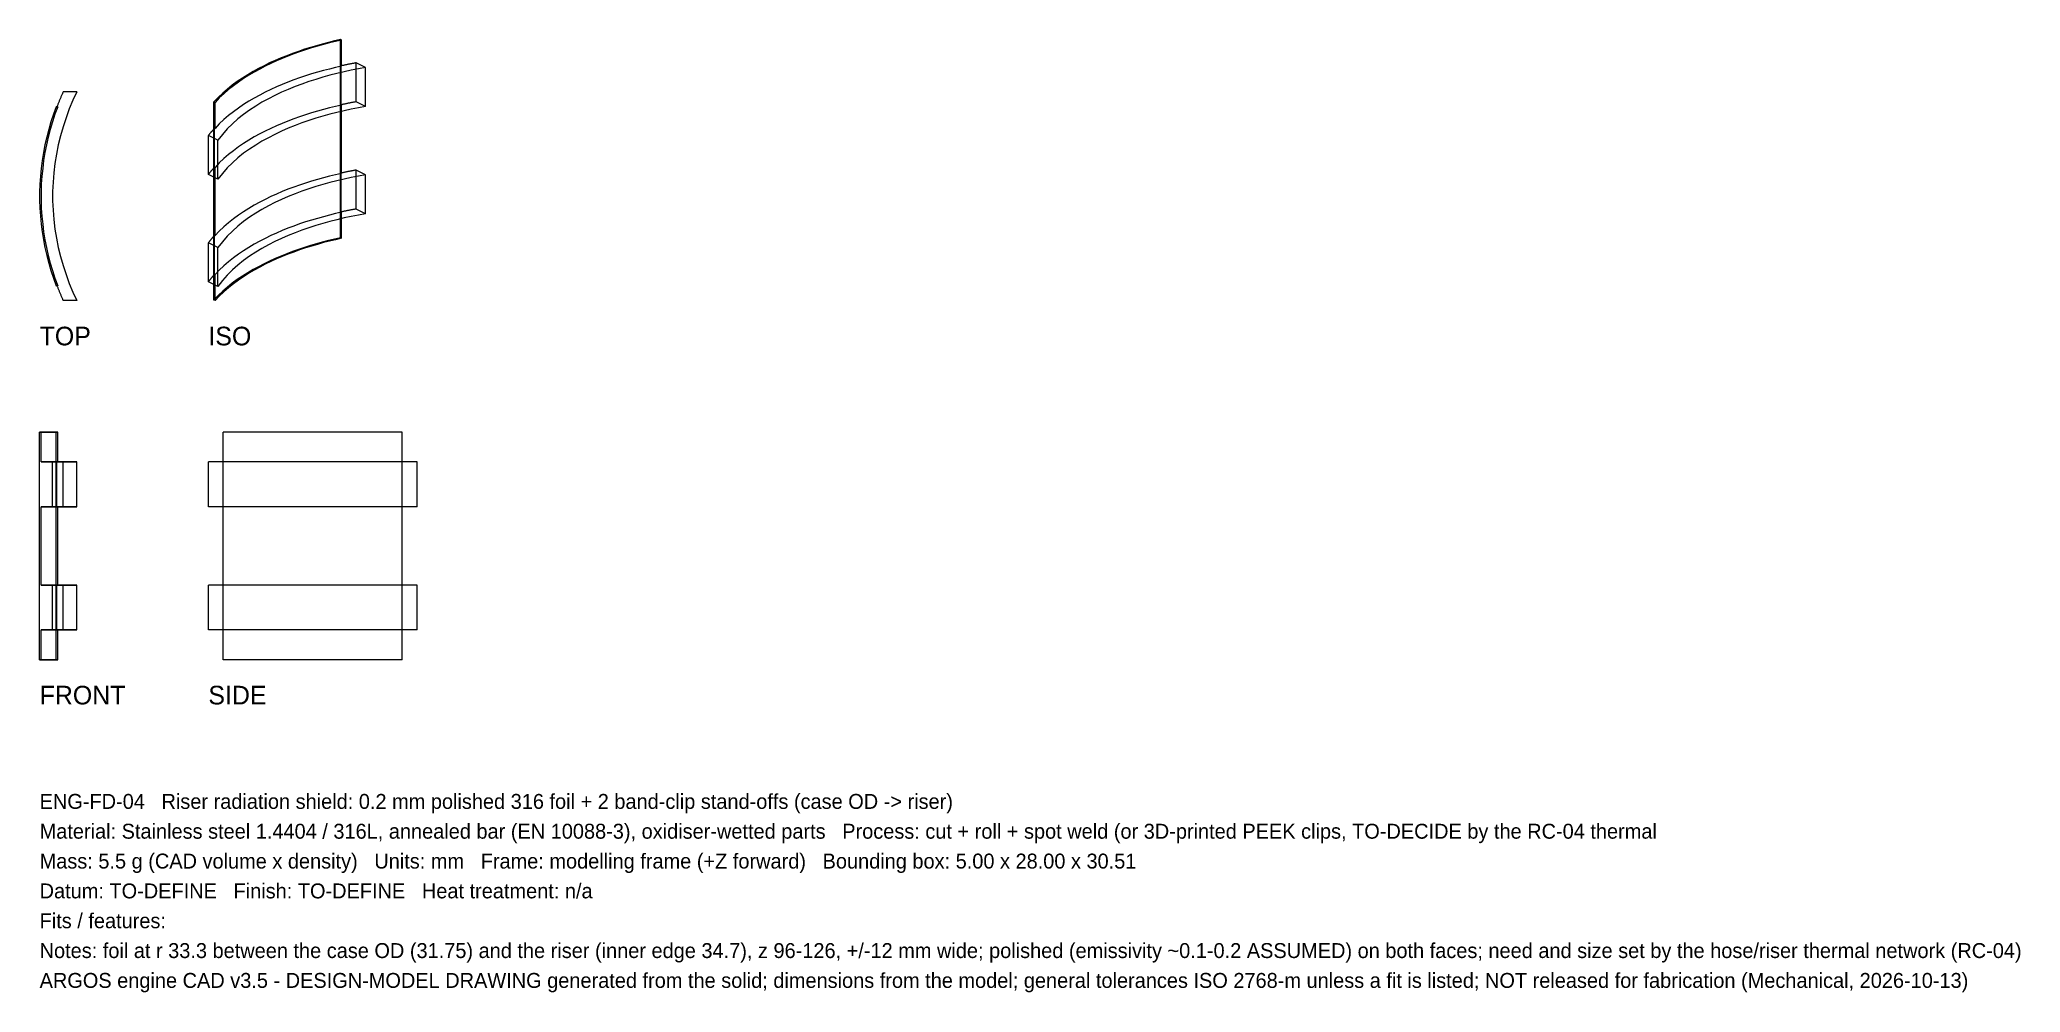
# Model space of a CAD drawing. Header units: millimetres. Extents: x 0 to 266, y -45 to 83.
import ezdxf

# ---------------------------------------------------------------- set-up
doc = ezdxf.new("R2010")
doc.units = ezdxf.units.MM
for name, color, linetype in [('FRONT_HIDDEN', 8, 'CONTINUOUS'), ('FRONT_VISIBLE', 7, 'Continuous'), ('ISO_HIDDEN', 8, 'CONTINUOUS'), ('ISO_VISIBLE', 7, 'Continuous'), ('SIDE_HIDDEN', 8, 'CONTINUOUS'), ('SIDE_VISIBLE', 7, 'Continuous'), ('TOP_HIDDEN', 8, 'CONTINUOUS'), ('TOP_VISIBLE', 7, 'Continuous')]:
    doc.layers.add(name, color=color, linetype=linetype)

msp = doc.modelspace()

# ---------------------------------------------------------------- linework, layer by layer
at = {"layer": 'FRONT_HIDDEN'}
for points in [[(2.22, 30.51), (2.13, 30.51), (2.03, 30.51), (1.93, 30.51), (1.84, 30.51), (1.74, 30.51), (1.64, 30.51), (1.55, 30.51), (1.45, 30.51), (1.35, 30.51), (1.26, 30.51), (1.16, 30.51), (1.06, 30.51), (0.97, 30.51), (0.87, 30.51), (0.77, 30.51), (0.68, 30.51), (0.58, 30.51), (0.48, 30.51), (0.39, 30.51), (0.29, 30.51), (0.19, 30.51), (0.1, 30.51), (0, 30.51)], [(2.44, 30.51), (2.34, 30.51), (2.24, 30.51), (2.15, 30.51), (2.05, 30.51), (1.95, 30.51), (1.85, 30.51), (1.76, 30.51), (1.66, 30.51), (1.56, 30.51), (1.46, 30.51), (1.37, 30.51), (1.27, 30.51), (1.17, 30.51), (1.08, 30.51), (0.98, 30.51), (0.88, 30.51), (0.78, 30.51), (0.69, 30.51), (0.59, 30.51), (0.49, 30.51), (0.39, 30.51), (0.3, 30.51), (0.2, 30.51)], [(0.2, 30.51), (0.3, 30.51), (0.39, 30.51), (0.49, 30.51), (0.59, 30.51), (0.69, 30.51), (0.78, 30.51), (0.88, 30.51), (0.98, 30.51), (1.08, 30.51), (1.17, 30.51), (1.27, 30.51), (1.37, 30.51), (1.46, 30.51), (1.56, 30.51), (1.66, 30.51), (1.76, 30.51), (1.85, 30.51), (1.95, 30.51), (2.05, 30.51), (2.15, 30.51), (2.24, 30.51), (2.34, 30.51), (2.44, 30.51)], [(0.2, 26.51), (0.2, 30.51)], [(2.22, 0), (2.22, 30.51)], [(2.44, 30.51), (2.22, 30.51)], [(2.44, 26.51), (2.44, 30.51)], [(2.44, 26.51), (2.34, 26.51), (2.24, 26.51), (2.15, 26.51), (2.05, 26.51), (1.95, 26.51), (1.85, 26.51), (1.76, 26.51), (1.66, 26.51), (1.56, 26.51), (1.46, 26.51), (1.37, 26.51), (1.27, 26.51), (1.17, 26.51), (1.08, 26.51), (0.98, 26.51), (0.88, 26.51), (0.78, 26.51), (0.69, 26.51), (0.59, 26.51), (0.49, 26.51), (0.39, 26.51), (0.3, 26.51), (0.2, 26.51)], [(0.2, 26.51), (0.3, 26.51), (0.39, 26.51), (0.49, 26.51), (0.59, 26.51), (0.69, 26.51), (0.78, 26.51), (0.88, 26.51), (0.98, 26.51), (1.08, 26.51), (1.17, 26.51), (1.27, 26.51), (1.37, 26.51), (1.46, 26.51), (1.56, 26.51), (1.66, 26.51), (1.76, 26.51), (1.85, 26.51), (1.95, 26.51), (2.05, 26.51), (2.15, 26.51), (2.24, 26.51), (2.34, 26.51), (2.44, 26.51)], [(5, 26.51), (4.86, 26.51), (4.72, 26.51), (4.58, 26.51), (4.44, 26.51), (4.3, 26.51), (4.15, 26.51), (4.01, 26.51), (3.87, 26.51), (3.73, 26.51), (3.59, 26.51), (3.45, 26.51), (3.31, 26.51), (3.16, 26.51), (3.02, 26.51), (2.88, 26.51), (2.74, 26.51), (2.6, 26.51), (2.46, 26.51), (2.32, 26.51), (2.17, 26.51), (2.03, 26.51), (1.89, 26.51), (1.75, 26.51)], [(1.75, 26.51), (1.89, 26.51), (2.03, 26.51), (2.17, 26.51), (2.32, 26.51), (2.46, 26.51), (2.6, 26.51), (2.74, 26.51), (2.88, 26.51), (3.02, 26.51), (3.16, 26.51), (3.31, 26.51), (3.45, 26.51), (3.59, 26.51), (3.73, 26.51), (3.87, 26.51), (4.01, 26.51), (4.15, 26.51), (4.3, 26.51), (4.44, 26.51), (4.58, 26.51), (4.72, 26.51), (4.86, 26.51), (5, 26.51)], [(1.75, 20.51), (1.75, 26.51)], [(2.33, 26.51), (2.44, 26.51)], [(2.33, 20.51), (2.33, 26.51)], [(2.33, 26.51), (2.44, 26.51)], [(3.18, 26.51), (3.14, 26.51), (3.1, 26.51), (3.07, 26.51), (3.03, 26.51), (2.99, 26.51), (2.96, 26.51), (2.92, 26.51), (2.88, 26.51), (2.84, 26.51), (2.81, 26.51), (2.77, 26.51), (2.73, 26.51), (2.7, 26.51), (2.66, 26.51), (2.62, 26.51), (2.59, 26.51), (2.55, 26.51), (2.51, 26.51), (2.48, 26.51), (2.44, 26.51), (2.4, 26.51), (2.37, 26.51), (2.33, 26.51)], [(5, 26.51), (3.18, 26.51)], [(3.18, 20.51), (3.18, 26.51)], [(5, 20.51), (5, 26.51)], [(2.44, 20.51), (2.34, 20.51), (2.24, 20.51), (2.15, 20.51), (2.05, 20.51), (1.95, 20.51), (1.85, 20.51), (1.76, 20.51), (1.66, 20.51), (1.56, 20.51), (1.46, 20.51), (1.37, 20.51), (1.27, 20.51), (1.17, 20.51), (1.08, 20.51), (0.98, 20.51), (0.88, 20.51), (0.78, 20.51), (0.69, 20.51), (0.59, 20.51), (0.49, 20.51), (0.39, 20.51), (0.3, 20.51), (0.2, 20.51)], [(0.2, 20.51), (0.3, 20.51), (0.39, 20.51), (0.49, 20.51), (0.59, 20.51), (0.69, 20.51), (0.78, 20.51), (0.88, 20.51), (0.98, 20.51), (1.08, 20.51), (1.17, 20.51), (1.27, 20.51), (1.37, 20.51), (1.46, 20.51), (1.56, 20.51), (1.66, 20.51), (1.76, 20.51), (1.85, 20.51), (1.95, 20.51), (2.05, 20.51), (2.15, 20.51), (2.24, 20.51), (2.34, 20.51), (2.44, 20.51)], [(0.2, 10), (0.2, 20.51)], [(5, 20.51), (4.86, 20.51), (4.72, 20.51), (4.58, 20.51), (4.44, 20.51), (4.3, 20.51), (4.15, 20.51), (4.01, 20.51), (3.87, 20.51), (3.73, 20.51), (3.59, 20.51), (3.45, 20.51), (3.31, 20.51), (3.16, 20.51), (3.02, 20.51), (2.88, 20.51), (2.74, 20.51), (2.6, 20.51), (2.46, 20.51), (2.32, 20.51), (2.17, 20.51), (2.03, 20.51), (1.89, 20.51), (1.75, 20.51)], [(1.75, 20.51), (1.89, 20.51), (2.03, 20.51), (2.17, 20.51), (2.32, 20.51), (2.46, 20.51), (2.6, 20.51), (2.74, 20.51), (2.88, 20.51), (3.02, 20.51), (3.16, 20.51), (3.31, 20.51), (3.45, 20.51), (3.59, 20.51), (3.73, 20.51), (3.87, 20.51), (4.01, 20.51), (4.15, 20.51), (4.3, 20.51), (4.44, 20.51), (4.58, 20.51), (4.72, 20.51), (4.86, 20.51), (5, 20.51)], [(2.33, 20.51), (2.44, 20.51)], [(2.33, 20.51), (2.44, 20.51)], [(3.18, 20.51), (3.14, 20.51), (3.1, 20.51), (3.07, 20.51), (3.03, 20.51), (2.99, 20.51), (2.96, 20.51), (2.92, 20.51), (2.88, 20.51), (2.84, 20.51), (2.81, 20.51), (2.77, 20.51), (2.73, 20.51), (2.7, 20.51), (2.66, 20.51), (2.62, 20.51), (2.59, 20.51), (2.55, 20.51), (2.51, 20.51), (2.48, 20.51), (2.44, 20.51), (2.4, 20.51), (2.37, 20.51), (2.33, 20.51)], [(2.44, 10), (2.44, 20.51)], [(5, 20.51), (3.18, 20.51)], [(2.44, 10), (2.34, 10), (2.24, 10), (2.15, 10), (2.05, 10), (1.95, 10), (1.85, 10), (1.76, 10), (1.66, 10), (1.56, 10), (1.46, 10), (1.37, 10), (1.27, 10), (1.17, 10), (1.08, 10), (0.98, 10), (0.88, 10), (0.78, 10), (0.69, 10), (0.59, 10), (0.49, 10), (0.39, 10), (0.3, 10), (0.2, 10)], [(0.2, 10), (0.3, 10), (0.39, 10), (0.49, 10), (0.59, 10), (0.69, 10), (0.78, 10), (0.88, 10), (0.98, 10), (1.08, 10), (1.17, 10), (1.27, 10), (1.37, 10), (1.46, 10), (1.56, 10), (1.66, 10), (1.76, 10), (1.85, 10), (1.95, 10), (2.05, 10), (2.15, 10), (2.24, 10), (2.34, 10), (2.44, 10)], [(5, 10), (4.86, 10), (4.72, 10), (4.58, 10), (4.44, 10), (4.3, 10), (4.15, 10), (4.01, 10), (3.87, 10), (3.73, 10), (3.59, 10), (3.45, 10), (3.31, 10), (3.16, 10), (3.02, 10), (2.88, 10), (2.74, 10), (2.6, 10), (2.46, 10), (2.32, 10), (2.17, 10), (2.03, 10), (1.89, 10), (1.75, 10)], [(1.75, 10), (1.89, 10), (2.03, 10), (2.17, 10), (2.32, 10), (2.46, 10), (2.6, 10), (2.74, 10), (2.88, 10), (3.02, 10), (3.16, 10), (3.31, 10), (3.45, 10), (3.59, 10), (3.73, 10), (3.87, 10), (4.01, 10), (4.15, 10), (4.3, 10), (4.44, 10), (4.58, 10), (4.72, 10), (4.86, 10), (5, 10)], [(1.75, 4), (1.75, 10)], [(2.33, 10), (2.44, 10)], [(2.33, 4), (2.33, 10)], [(2.33, 10), (2.44, 10)], [(3.18, 10), (3.14, 10), (3.1, 10), (3.07, 10), (3.03, 10), (2.99, 10), (2.96, 10), (2.92, 10), (2.88, 10), (2.84, 10), (2.81, 10), (2.77, 10), (2.73, 10), (2.7, 10), (2.66, 10), (2.62, 10), (2.59, 10), (2.55, 10), (2.51, 10), (2.48, 10), (2.44, 10), (2.4, 10), (2.37, 10), (2.33, 10)], [(5, 10), (3.18, 10)], [(3.18, 4), (3.18, 10)], [(5, 4), (5, 10)], [(2.44, 4), (2.34, 4), (2.24, 4), (2.15, 4), (2.05, 4), (1.95, 4), (1.85, 4), (1.76, 4), (1.66, 4), (1.56, 4), (1.46, 4), (1.37, 4), (1.27, 4), (1.17, 4), (1.08, 4), (0.98, 4), (0.88, 4), (0.78, 4), (0.69, 4), (0.59, 4), (0.49, 4), (0.39, 4), (0.3, 4), (0.2, 4)], [(0.2, 4), (0.3, 4), (0.39, 4), (0.49, 4), (0.59, 4), (0.69, 4), (0.78, 4), (0.88, 4), (0.98, 4), (1.08, 4), (1.17, 4), (1.27, 4), (1.37, 4), (1.46, 4), (1.56, 4), (1.66, 4), (1.76, 4), (1.85, 4), (1.95, 4), (2.05, 4), (2.15, 4), (2.24, 4), (2.34, 4), (2.44, 4)], [(0.2, 0), (0.2, 4)], [(5, 4), (4.86, 4), (4.72, 4), (4.58, 4), (4.44, 4), (4.3, 4), (4.15, 4), (4.01, 4), (3.87, 4), (3.73, 4), (3.59, 4), (3.45, 4), (3.31, 4), (3.16, 4), (3.02, 4), (2.88, 4), (2.74, 4), (2.6, 4), (2.46, 4), (2.32, 4), (2.17, 4), (2.03, 4), (1.89, 4), (1.75, 4)], [(1.75, 4), (1.89, 4), (2.03, 4), (2.17, 4), (2.32, 4), (2.46, 4), (2.6, 4), (2.74, 4), (2.88, 4), (3.02, 4), (3.16, 4), (3.31, 4), (3.45, 4), (3.59, 4), (3.73, 4), (3.87, 4), (4.01, 4), (4.15, 4), (4.3, 4), (4.44, 4), (4.58, 4), (4.72, 4), (4.86, 4), (5, 4)], [(2.33, 4), (2.44, 4)], [(2.33, 4), (2.44, 4)], [(3.18, 4), (3.14, 4), (3.1, 4), (3.07, 4), (3.03, 4), (2.99, 4), (2.96, 4), (2.92, 4), (2.88, 4), (2.84, 4), (2.81, 4), (2.77, 4), (2.73, 4), (2.7, 4), (2.66, 4), (2.62, 4), (2.59, 4), (2.55, 4), (2.51, 4), (2.48, 4), (2.44, 4), (2.4, 4), (2.37, 4), (2.33, 4)], [(2.44, 0), (2.44, 4)], [(5, 4), (3.18, 4)], [(2.22, 0), (2.13, 0), (2.03, 0), (1.93, 0), (1.84, 0), (1.74, 0), (1.64, 0), (1.55, 0), (1.45, 0), (1.35, 0), (1.26, 0), (1.16, 0), (1.06, 0), (0.97, 0), (0.87, 0), (0.77, 0), (0.68, 0), (0.58, 0), (0.48, 0), (0.39, 0), (0.29, 0), (0.19, 0), (0.1, 0), (0, 0)], [(2.44, 0), (2.34, 0), (2.24, 0), (2.15, 0), (2.05, 0), (1.95, 0), (1.85, 0), (1.76, 0), (1.66, 0), (1.56, 0), (1.46, 0), (1.37, 0), (1.27, 0), (1.17, 0), (1.08, 0), (0.98, 0), (0.88, 0), (0.78, 0), (0.69, 0), (0.59, 0), (0.49, 0), (0.39, 0), (0.3, 0), (0.2, 0)], [(0.2, 0), (0.3, 0), (0.39, 0), (0.49, 0), (0.59, 0), (0.69, 0), (0.78, 0), (0.88, 0), (0.98, 0), (1.08, 0), (1.17, 0), (1.27, 0), (1.37, 0), (1.46, 0), (1.56, 0), (1.66, 0), (1.76, 0), (1.85, 0), (1.95, 0), (2.05, 0), (2.15, 0), (2.24, 0), (2.34, 0), (2.44, 0)], [(2.44, 0), (2.22, 0)]]:
    msp.add_lwpolyline(points, dxfattribs=at)
at = {"layer": 'FRONT_VISIBLE'}
for points in [[(0, 30.51), (0.1, 30.51), (0.19, 30.51), (0.29, 30.51), (0.39, 30.51), (0.48, 30.51), (0.58, 30.51), (0.68, 30.51), (0.77, 30.51), (0.87, 30.51), (0.97, 30.51), (1.06, 30.51), (1.16, 30.51), (1.26, 30.51), (1.35, 30.51), (1.45, 30.51), (1.55, 30.51), (1.64, 30.51), (1.74, 30.51), (1.84, 30.51), (1.93, 30.51), (2.03, 30.51), (2.13, 30.51), (2.22, 30.51)], [(0, 0), (0, 30.51)], [(2.22, 0), (2.22, 30.51)], [(2.44, 30.51), (2.22, 30.51)], [(2.44, 26.51), (2.44, 30.51)], [(2.33, 20.51), (2.33, 26.51)], [(2.33, 26.51), (2.37, 26.51), (2.4, 26.51), (2.44, 26.51), (2.48, 26.51), (2.51, 26.51), (2.55, 26.51), (2.59, 26.51), (2.62, 26.51), (2.66, 26.51), (2.7, 26.51), (2.73, 26.51), (2.77, 26.51), (2.81, 26.51), (2.84, 26.51), (2.88, 26.51), (2.92, 26.51), (2.96, 26.51), (2.99, 26.51), (3.03, 26.51), (3.07, 26.51), (3.1, 26.51), (3.14, 26.51), (3.18, 26.51)], [(3.18, 20.51), (3.18, 26.51)], [(5, 26.51), (3.18, 26.51)], [(5, 20.51), (5, 26.51)], [(2.33, 20.51), (2.37, 20.51), (2.4, 20.51), (2.44, 20.51), (2.48, 20.51), (2.51, 20.51), (2.55, 20.51), (2.59, 20.51), (2.62, 20.51), (2.66, 20.51), (2.7, 20.51), (2.73, 20.51), (2.77, 20.51), (2.81, 20.51), (2.84, 20.51), (2.88, 20.51), (2.92, 20.51), (2.96, 20.51), (2.99, 20.51), (3.03, 20.51), (3.07, 20.51), (3.1, 20.51), (3.14, 20.51), (3.18, 20.51)], [(2.44, 10), (2.44, 20.51)], [(5, 20.51), (3.18, 20.51)], [(2.33, 4), (2.33, 10)], [(2.33, 10), (2.37, 10), (2.4, 10), (2.44, 10), (2.48, 10), (2.51, 10), (2.55, 10), (2.59, 10), (2.62, 10), (2.66, 10), (2.7, 10), (2.73, 10), (2.77, 10), (2.81, 10), (2.84, 10), (2.88, 10), (2.92, 10), (2.96, 10), (2.99, 10), (3.03, 10), (3.07, 10), (3.1, 10), (3.14, 10), (3.18, 10)], [(3.18, 4), (3.18, 10)], [(5, 10), (3.18, 10)], [(5, 4), (5, 10)], [(2.33, 4), (2.37, 4), (2.4, 4), (2.44, 4), (2.48, 4), (2.51, 4), (2.55, 4), (2.59, 4), (2.62, 4), (2.66, 4), (2.7, 4), (2.73, 4), (2.77, 4), (2.81, 4), (2.84, 4), (2.88, 4), (2.92, 4), (2.96, 4), (2.99, 4), (3.03, 4), (3.07, 4), (3.1, 4), (3.14, 4), (3.18, 4)], [(2.44, 0), (2.44, 4)], [(5, 4), (3.18, 4)], [(0, 0), (0.1, 0), (0.19, 0), (0.29, 0), (0.39, 0), (0.48, 0), (0.58, 0), (0.68, 0), (0.77, 0), (0.87, 0), (0.97, 0), (1.06, 0), (1.16, 0), (1.26, 0), (1.35, 0), (1.45, 0), (1.55, 0), (1.64, 0), (1.74, 0), (1.84, 0), (1.93, 0), (2.03, 0), (2.13, 0), (2.22, 0)], [(2.44, 0), (2.22, 0)]]:
    msp.add_lwpolyline(points, dxfattribs=at)
at = {"layer": 'ISO_HIDDEN'}
for points in [[(40.34, 56.57), (40.34, 83.13)], [(42.43, 74.79), (42.43, 80.01)], [(40.49, 79.63), (40.49, 79.63), (40.49, 79.63), (40.48, 79.63), (40.48, 79.63), (40.48, 79.62), (40.47, 79.62), (40.47, 79.62), (40.47, 79.62), (40.46, 79.62), (40.46, 79.62), (40.46, 79.62), (40.45, 79.62), (40.45, 79.62), (40.45, 79.62), (40.44, 79.62), (40.44, 79.62), (40.44, 79.62), (40.43, 79.62), (40.43, 79.61), (40.43, 79.61), (40.43, 79.61), (40.42, 79.61), (40.42, 79.61)], [(40.42, 74.39), (40.42, 79.61)], [(40.42, 79.61), (40.49, 79.57)], [(42.43, 74.79), (42.34, 74.78), (42.26, 74.76), (42.17, 74.74), (42.08, 74.73), (41.99, 74.71), (41.9, 74.69), (41.82, 74.68), (41.73, 74.66), (41.64, 74.64), (41.55, 74.63), (41.47, 74.61), (41.38, 74.59), (41.29, 74.57), (41.2, 74.56), (41.12, 74.54), (41.03, 74.52), (40.94, 74.5), (40.85, 74.48), (40.77, 74.46), (40.68, 74.45), (40.59, 74.43), (40.51, 74.41), (40.42, 74.39)], [(40.42, 74.39), (40.49, 74.35)], [(43.72, 74.16), (42.43, 74.79)], [(40.49, 74.35), (39.68, 74.17), (38.87, 73.97), (38.06, 73.76), (37.26, 73.54), (36.46, 73.3), (35.66, 73.05), (34.87, 72.79), (34.08, 72.51), (33.3, 72.21), (32.53, 71.9), (31.76, 71.57), (31, 71.23), (30.25, 70.86), (29.51, 70.48), (28.77, 70.08), (28.06, 69.65), (27.35, 69.21), (26.66, 68.74), (25.99, 68.24), (25.33, 67.72), (24.7, 67.18), (24.1, 66.6), (23.52, 66)], [(40.49, 73.51), (40.49, 74.35)], [(23.37, 64.68), (23.37, 71.17)], [(23.45, 66.03), (23.45, 71.26)], [(23.45, 66.03), (23.41, 65.99), (23.37, 65.95), (23.34, 65.91), (23.3, 65.87), (23.26, 65.82), (23.23, 65.78), (23.19, 65.74), (23.15, 65.7), (23.12, 65.65), (23.08, 65.61), (23.05, 65.57), (23.01, 65.53), (22.98, 65.48), (22.94, 65.44), (22.91, 65.4), (22.87, 65.35), (22.84, 65.31), (22.8, 65.26), (22.77, 65.22), (22.73, 65.18), (22.7, 65.13), (22.67, 65.09), (22.63, 65.04)], [(23.45, 66.03), (23.52, 66)], [(23.52, 64.6), (23.52, 66)], [(40.49, 65.26), (40.49, 65.25), (40.49, 65.25), (40.48, 65.25), (40.48, 65.25), (40.48, 65.25), (40.47, 65.25), (40.47, 65.25), (40.47, 65.25), (40.46, 65.25), (40.46, 65.25), (40.46, 65.25), (40.45, 65.25), (40.45, 65.25), (40.45, 65.25), (40.44, 65.24), (40.44, 65.24), (40.44, 65.24), (40.43, 65.24), (40.43, 65.24), (40.43, 65.24), (40.43, 65.24), (40.42, 65.24), (40.42, 65.24)], [(40.42, 60.02), (40.42, 65.24)], [(40.42, 65.24), (40.49, 65.2)], [(42.43, 60.42), (42.43, 65.64)], [(40.49, 59.98), (39.68, 59.8), (38.87, 59.6), (38.06, 59.39), (37.26, 59.17), (36.46, 58.93), (35.66, 58.68), (34.87, 58.42), (34.08, 58.14), (33.3, 57.84), (32.53, 57.53), (31.76, 57.2), (31, 56.85), (30.25, 56.49), (29.51, 56.11), (28.77, 55.7), (28.06, 55.28), (27.35, 54.83), (26.66, 54.37), (25.99, 53.87), (25.33, 53.35), (24.7, 52.8), (24.1, 52.23), (23.52, 51.62)], [(42.43, 60.42), (42.34, 60.4), (42.26, 60.39), (42.17, 60.37), (42.08, 60.35), (41.99, 60.34), (41.9, 60.32), (41.82, 60.3), (41.73, 60.29), (41.64, 60.27), (41.55, 60.25), (41.47, 60.24), (41.38, 60.22), (41.29, 60.2), (41.2, 60.18), (41.12, 60.16), (41.03, 60.15), (40.94, 60.13), (40.85, 60.11), (40.77, 60.09), (40.68, 60.07), (40.59, 60.05), (40.51, 60.04), (40.42, 60.02)], [(40.42, 60.02), (40.49, 59.98)], [(40.49, 59.14), (40.49, 59.98)], [(43.72, 59.78), (42.43, 60.42)], [(23.37, 50.31), (23.37, 56.8)], [(40.34, 56.57), (39.53, 56.39), (38.72, 56.19), (37.91, 55.98), (37.11, 55.76), (36.31, 55.52), (35.51, 55.27), (34.72, 55), (33.93, 54.72), (33.15, 54.43), (32.38, 54.11), (31.61, 53.79), (30.85, 53.44), (30.1, 53.08), (29.36, 52.69), (28.63, 52.29), (27.91, 51.87), (27.2, 51.42), (26.51, 50.95), (25.84, 50.46), (25.19, 49.94), (24.55, 49.39), (23.95, 48.82), (23.37, 48.22)], [(23.45, 51.66), (23.45, 56.88)], [(40.49, 56.5), (40.34, 56.57)], [(23.45, 51.66), (23.41, 51.62), (23.37, 51.58), (23.34, 51.54), (23.3, 51.49), (23.26, 51.45), (23.23, 51.41), (23.19, 51.37), (23.15, 51.32), (23.12, 51.28), (23.08, 51.24), (23.05, 51.2), (23.01, 51.15), (22.98, 51.11), (22.94, 51.07), (22.91, 51.02), (22.87, 50.98), (22.84, 50.94), (22.8, 50.89), (22.77, 50.85), (22.73, 50.8), (22.7, 50.76), (22.67, 50.71), (22.63, 50.67)], [(23.45, 51.66), (23.52, 51.62)], [(23.52, 50.23), (23.52, 51.62)]]:
    msp.add_lwpolyline(points, dxfattribs=at)
at = {"layer": 'ISO_VISIBLE'}
for points in [[(40.34, 83.13), (39.53, 82.95), (38.72, 82.75), (37.91, 82.54), (37.11, 82.31), (36.31, 82.08), (35.51, 81.83), (34.72, 81.56), (33.93, 81.28), (33.15, 80.98), (32.38, 80.67), (31.61, 80.34), (30.85, 80), (30.1, 79.63), (29.36, 79.25), (28.63, 78.85), (27.91, 78.43), (27.2, 77.98), (26.51, 77.51), (25.84, 77.02), (25.19, 76.5), (24.55, 75.95), (23.95, 75.38), (23.37, 74.77)], [(40.49, 83.06), (39.68, 82.87), (38.87, 82.68), (38.06, 82.47), (37.26, 82.24), (36.46, 82.01), (35.66, 81.76), (34.87, 81.49), (34.08, 81.21), (33.3, 80.92), (32.53, 80.61), (31.76, 80.28), (31, 79.93), (30.25, 79.57), (29.51, 79.18), (28.77, 78.78), (28.06, 78.36), (27.35, 77.91), (26.66, 77.44), (25.99, 76.95), (25.33, 76.43), (24.7, 75.88), (24.1, 75.31), (23.52, 74.7)], [(40.49, 83.06), (40.34, 83.13)], [(40.49, 79.57), (40.49, 83.06)], [(42.43, 80.01), (42.35, 80), (42.26, 79.98), (42.18, 79.97), (42.09, 79.95), (42.01, 79.94), (41.92, 79.92), (41.84, 79.9), (41.76, 79.89), (41.67, 79.87), (41.59, 79.85), (41.5, 79.84), (41.42, 79.82), (41.33, 79.8), (41.25, 79.79), (41.17, 79.77), (41.08, 79.75), (41, 79.74), (40.91, 79.72), (40.83, 79.7), (40.75, 79.68), (40.66, 79.66), (40.58, 79.65), (40.49, 79.63)], [(43.72, 79.38), (42.43, 80.01)], [(40.49, 79.57), (39.68, 79.39), (38.87, 79.19), (38.06, 78.98), (37.26, 78.76), (36.46, 78.53), (35.66, 78.28), (34.87, 78.01), (34.08, 77.73), (33.3, 77.44), (32.53, 77.12), (31.76, 76.8), (31, 76.45), (30.25, 76.09), (29.51, 75.7), (28.77, 75.3), (28.06, 74.88), (27.35, 74.43), (26.66, 73.96), (25.99, 73.47), (25.33, 72.95), (24.7, 72.4), (24.1, 71.82), (23.52, 71.22)], [(43.72, 79.38), (42.76, 79.21), (41.79, 79.02), (40.83, 78.81), (39.87, 78.59), (38.92, 78.35), (37.98, 78.09), (37.03, 77.8), (36.1, 77.5), (35.17, 77.18), (34.25, 76.83), (33.34, 76.46), (32.44, 76.07), (31.55, 75.65), (30.68, 75.2), (29.82, 74.73), (28.98, 74.22), (28.16, 73.68), (27.36, 73.11), (26.59, 72.5), (25.86, 71.84), (25.16, 71.15), (24.52, 70.41), (23.92, 69.63)], [(43.72, 74.16), (43.72, 79.38)], [(23.37, 71.17), (23.37, 74.77)], [(23.52, 74.7), (23.37, 74.77)], [(23.52, 71.22), (23.52, 74.7)], [(43.72, 74.16), (42.76, 73.98), (41.79, 73.8), (40.83, 73.59), (39.87, 73.37), (38.92, 73.12), (37.98, 72.86), (37.03, 72.58), (36.1, 72.28), (35.17, 71.96), (34.25, 71.61), (33.34, 71.24), (32.44, 70.85), (31.55, 70.43), (30.68, 69.98), (29.82, 69.51), (28.98, 69), (28.16, 68.46), (27.36, 67.89), (26.59, 67.27), (25.86, 66.62), (25.16, 65.93), (24.52, 65.19), (23.92, 64.41)], [(40.49, 65.2), (40.49, 73.51)], [(23.45, 71.26), (23.41, 71.21), (23.37, 71.17), (23.34, 71.13), (23.3, 71.09), (23.26, 71.05), (23.23, 71), (23.19, 70.96), (23.15, 70.92), (23.12, 70.88), (23.08, 70.83), (23.05, 70.79), (23.01, 70.75), (22.98, 70.71), (22.94, 70.66), (22.91, 70.62), (22.87, 70.57), (22.84, 70.53), (22.8, 70.49), (22.77, 70.44), (22.73, 70.4), (22.7, 70.35), (22.67, 70.31), (22.63, 70.27)], [(22.63, 65.04), (22.63, 70.27)], [(23.92, 69.63), (22.63, 70.27)], [(23.45, 71.26), (23.52, 71.22)], [(23.92, 64.41), (23.92, 69.63)], [(23.92, 64.41), (22.63, 65.04)], [(23.37, 56.8), (23.37, 64.68)], [(40.49, 65.2), (39.68, 65.02), (38.87, 64.82), (38.06, 64.61), (37.26, 64.39), (36.46, 64.15), (35.66, 63.9), (34.87, 63.64), (34.08, 63.36), (33.3, 63.06), (32.53, 62.75), (31.76, 62.42), (31, 62.08), (30.25, 61.71), (29.51, 61.33), (28.77, 60.93), (28.06, 60.5), (27.35, 60.06), (26.66, 59.59), (25.99, 59.09), (25.33, 58.57), (24.7, 58.03), (24.1, 57.45), (23.52, 56.85)], [(23.52, 56.85), (23.52, 64.6)], [(43.72, 65), (42.76, 64.83), (41.79, 64.65), (40.83, 64.44), (39.87, 64.22), (38.92, 63.97), (37.98, 63.71), (37.03, 63.43), (36.1, 63.13), (35.17, 62.81), (34.25, 62.46), (33.34, 62.09), (32.44, 61.7), (31.55, 61.28), (30.68, 60.83), (29.82, 60.36), (28.98, 59.85), (28.16, 59.31), (27.36, 58.74), (26.59, 58.12), (25.86, 57.47), (25.16, 56.78), (24.52, 56.04), (23.92, 55.26)], [(42.43, 65.64), (42.35, 65.63), (42.26, 65.61), (42.18, 65.59), (42.09, 65.58), (42.01, 65.56), (41.92, 65.55), (41.84, 65.53), (41.76, 65.51), (41.67, 65.5), (41.59, 65.48), (41.5, 65.46), (41.42, 65.45), (41.33, 65.43), (41.25, 65.41), (41.17, 65.4), (41.08, 65.38), (41, 65.36), (40.91, 65.34), (40.83, 65.33), (40.75, 65.31), (40.66, 65.29), (40.58, 65.27), (40.49, 65.26)], [(43.72, 65), (42.43, 65.64)], [(43.72, 59.78), (43.72, 65)], [(43.72, 59.78), (42.76, 59.61), (41.79, 59.42), (40.83, 59.22), (39.87, 58.99), (38.92, 58.75), (37.98, 58.49), (37.03, 58.21), (36.1, 57.91), (35.17, 57.58), (34.25, 57.24), (33.34, 56.87), (32.44, 56.48), (31.55, 56.06), (30.68, 55.61), (29.82, 55.13), (28.98, 54.63), (28.16, 54.09), (27.36, 53.51), (26.59, 52.9), (25.86, 52.25), (25.16, 51.56), (24.52, 50.82), (23.92, 50.03)], [(40.49, 56.5), (40.49, 59.14)], [(23.45, 56.88), (23.41, 56.84), (23.37, 56.8), (23.34, 56.76), (23.3, 56.72), (23.26, 56.67), (23.23, 56.63), (23.19, 56.59), (23.15, 56.55), (23.12, 56.5), (23.08, 56.46), (23.05, 56.42), (23.01, 56.38), (22.98, 56.33), (22.94, 56.29), (22.91, 56.25), (22.87, 56.2), (22.84, 56.16), (22.8, 56.11), (22.77, 56.07), (22.73, 56.03), (22.7, 55.98), (22.67, 55.94), (22.63, 55.89)], [(22.63, 50.67), (22.63, 55.89)], [(23.92, 55.26), (22.63, 55.89)], [(23.45, 56.88), (23.52, 56.85)], [(40.49, 56.5), (39.68, 56.31), (38.87, 56.12), (38.06, 55.91), (37.26, 55.68), (36.46, 55.45), (35.66, 55.2), (34.87, 54.93), (34.08, 54.65), (33.3, 54.36), (32.53, 54.05), (31.76, 53.72), (31, 53.37), (30.25, 53.01), (29.51, 52.63), (28.77, 52.22), (28.06, 51.8), (27.35, 51.35), (26.66, 50.88), (25.99, 50.39), (25.33, 49.87), (24.7, 49.32), (24.1, 48.75), (23.52, 48.14)], [(23.92, 50.03), (23.92, 55.26)], [(23.92, 50.03), (22.63, 50.67)], [(23.37, 48.22), (23.37, 50.31)], [(23.52, 48.14), (23.37, 48.22)], [(23.52, 48.14), (23.52, 50.23)]]:
    msp.add_lwpolyline(points, dxfattribs=at)
at = {"layer": 'SIDE_HIDDEN'}
for points in [[(48.63, 30.51), (47.59, 30.51), (46.54, 30.51), (45.5, 30.51), (44.46, 30.51), (43.41, 30.51), (42.37, 30.51), (41.33, 30.51), (40.28, 30.51), (39.24, 30.51), (38.2, 30.51), (37.15, 30.51), (36.11, 30.51), (35.07, 30.51), (34.02, 30.51), (32.98, 30.51), (31.94, 30.51), (30.89, 30.51), (29.85, 30.51), (28.81, 30.51), (27.76, 30.51), (26.72, 30.51), (25.68, 30.51), (24.63, 30.51)], [(24.63, 0), (24.63, 30.51)], [(48.63, 0), (48.63, 30.51)], [(24.63, 26.51), (24.54, 26.51), (24.46, 26.51), (24.37, 26.51), (24.28, 26.51), (24.2, 26.51), (24.11, 26.51), (24.02, 26.51), (23.94, 26.51), (23.85, 26.51), (23.76, 26.51), (23.68, 26.51), (23.59, 26.51), (23.5, 26.51), (23.41, 26.51), (23.33, 26.51), (23.24, 26.51), (23.15, 26.51), (23.07, 26.51), (22.98, 26.51), (22.89, 26.51), (22.81, 26.51), (22.72, 26.51), (22.63, 26.51)], [(22.63, 20.51), (22.63, 26.51)], [(24.63, 20.51), (24.63, 26.51)], [(48.63, 26.51), (47.59, 26.51), (46.54, 26.51), (45.5, 26.51), (44.46, 26.51), (43.41, 26.51), (42.37, 26.51), (41.33, 26.51), (40.28, 26.51), (39.24, 26.51), (38.2, 26.51), (37.15, 26.51), (36.11, 26.51), (35.07, 26.51), (34.02, 26.51), (32.98, 26.51), (31.94, 26.51), (30.89, 26.51), (29.85, 26.51), (28.81, 26.51), (27.76, 26.51), (26.72, 26.51), (25.68, 26.51), (24.63, 26.51)], [(48.63, 20.51), (48.63, 26.51)], [(50.63, 26.51), (50.54, 26.51), (50.46, 26.51), (50.37, 26.51), (50.28, 26.51), (50.2, 26.51), (50.11, 26.51), (50.02, 26.51), (49.94, 26.51), (49.85, 26.51), (49.76, 26.51), (49.68, 26.51), (49.59, 26.51), (49.5, 26.51), (49.41, 26.51), (49.33, 26.51), (49.24, 26.51), (49.15, 26.51), (49.07, 26.51), (48.98, 26.51), (48.89, 26.51), (48.81, 26.51), (48.72, 26.51), (48.63, 26.51)], [(50.63, 20.51), (50.63, 26.51)], [(24.63, 20.51), (24.54, 20.51), (24.46, 20.51), (24.37, 20.51), (24.28, 20.51), (24.2, 20.51), (24.11, 20.51), (24.02, 20.51), (23.94, 20.51), (23.85, 20.51), (23.76, 20.51), (23.68, 20.51), (23.59, 20.51), (23.5, 20.51), (23.41, 20.51), (23.33, 20.51), (23.24, 20.51), (23.15, 20.51), (23.07, 20.51), (22.98, 20.51), (22.89, 20.51), (22.81, 20.51), (22.72, 20.51), (22.63, 20.51)], [(48.63, 20.51), (47.59, 20.51), (46.54, 20.51), (45.5, 20.51), (44.46, 20.51), (43.41, 20.51), (42.37, 20.51), (41.33, 20.51), (40.28, 20.51), (39.24, 20.51), (38.2, 20.51), (37.15, 20.51), (36.11, 20.51), (35.07, 20.51), (34.02, 20.51), (32.98, 20.51), (31.94, 20.51), (30.89, 20.51), (29.85, 20.51), (28.81, 20.51), (27.76, 20.51), (26.72, 20.51), (25.68, 20.51), (24.63, 20.51)], [(50.63, 20.51), (50.54, 20.51), (50.46, 20.51), (50.37, 20.51), (50.28, 20.51), (50.2, 20.51), (50.11, 20.51), (50.02, 20.51), (49.94, 20.51), (49.85, 20.51), (49.76, 20.51), (49.68, 20.51), (49.59, 20.51), (49.5, 20.51), (49.41, 20.51), (49.33, 20.51), (49.24, 20.51), (49.15, 20.51), (49.07, 20.51), (48.98, 20.51), (48.89, 20.51), (48.81, 20.51), (48.72, 20.51), (48.63, 20.51)], [(24.63, 10), (24.54, 10), (24.46, 10), (24.37, 10), (24.28, 10), (24.2, 10), (24.11, 10), (24.02, 10), (23.94, 10), (23.85, 10), (23.76, 10), (23.68, 10), (23.59, 10), (23.5, 10), (23.41, 10), (23.33, 10), (23.24, 10), (23.15, 10), (23.07, 10), (22.98, 10), (22.89, 10), (22.81, 10), (22.72, 10), (22.63, 10)], [(22.63, 4), (22.63, 10)], [(24.63, 4), (24.63, 10)], [(48.63, 10), (47.59, 10), (46.54, 10), (45.5, 10), (44.46, 10), (43.41, 10), (42.37, 10), (41.33, 10), (40.28, 10), (39.24, 10), (38.2, 10), (37.15, 10), (36.11, 10), (35.07, 10), (34.02, 10), (32.98, 10), (31.94, 10), (30.89, 10), (29.85, 10), (28.81, 10), (27.76, 10), (26.72, 10), (25.68, 10), (24.63, 10)], [(48.63, 4), (48.63, 10)], [(50.63, 10), (50.54, 10), (50.46, 10), (50.37, 10), (50.28, 10), (50.2, 10), (50.11, 10), (50.02, 10), (49.94, 10), (49.85, 10), (49.76, 10), (49.68, 10), (49.59, 10), (49.5, 10), (49.41, 10), (49.33, 10), (49.24, 10), (49.15, 10), (49.07, 10), (48.98, 10), (48.89, 10), (48.81, 10), (48.72, 10), (48.63, 10)], [(50.63, 4), (50.63, 10)], [(24.63, 4), (24.54, 4), (24.46, 4), (24.37, 4), (24.28, 4), (24.2, 4), (24.11, 4), (24.02, 4), (23.94, 4), (23.85, 4), (23.76, 4), (23.68, 4), (23.59, 4), (23.5, 4), (23.41, 4), (23.33, 4), (23.24, 4), (23.15, 4), (23.07, 4), (22.98, 4), (22.89, 4), (22.81, 4), (22.72, 4), (22.63, 4)], [(48.63, 4), (47.59, 4), (46.54, 4), (45.5, 4), (44.46, 4), (43.41, 4), (42.37, 4), (41.33, 4), (40.28, 4), (39.24, 4), (38.2, 4), (37.15, 4), (36.11, 4), (35.07, 4), (34.02, 4), (32.98, 4), (31.94, 4), (30.89, 4), (29.85, 4), (28.81, 4), (27.76, 4), (26.72, 4), (25.68, 4), (24.63, 4)], [(50.63, 4), (50.54, 4), (50.46, 4), (50.37, 4), (50.28, 4), (50.2, 4), (50.11, 4), (50.02, 4), (49.94, 4), (49.85, 4), (49.76, 4), (49.68, 4), (49.59, 4), (49.5, 4), (49.41, 4), (49.33, 4), (49.24, 4), (49.15, 4), (49.07, 4), (48.98, 4), (48.89, 4), (48.81, 4), (48.72, 4), (48.63, 4)], [(48.63, 0), (47.59, 0), (46.54, 0), (45.5, 0), (44.46, 0), (43.41, 0), (42.37, 0), (41.33, 0), (40.28, 0), (39.24, 0), (38.2, 0), (37.15, 0), (36.11, 0), (35.07, 0), (34.02, 0), (32.98, 0), (31.94, 0), (30.89, 0), (29.85, 0), (28.81, 0), (27.76, 0), (26.72, 0), (25.68, 0), (24.63, 0)]]:
    msp.add_lwpolyline(points, dxfattribs=at)
at = {"layer": 'SIDE_VISIBLE'}
for points in [[(48.63, 30.51), (47.59, 30.51), (46.54, 30.51), (45.5, 30.51), (44.46, 30.51), (43.41, 30.51), (42.37, 30.51), (41.33, 30.51), (40.28, 30.51), (39.24, 30.51), (38.2, 30.51), (37.15, 30.51), (36.11, 30.51), (35.07, 30.51), (34.02, 30.51), (32.98, 30.51), (31.94, 30.51), (30.89, 30.51), (29.85, 30.51), (28.81, 30.51), (27.76, 30.51), (26.72, 30.51), (25.68, 30.51), (24.63, 30.51)], [(24.63, 26.51), (24.63, 30.51)], [(48.63, 26.51), (48.63, 30.51)], [(50.63, 26.51), (49.41, 26.51), (48.2, 26.51), (46.98, 26.51), (45.76, 26.51), (44.54, 26.51), (43.33, 26.51), (42.11, 26.51), (40.89, 26.51), (39.68, 26.51), (38.46, 26.51), (37.24, 26.51), (36.02, 26.51), (34.81, 26.51), (33.59, 26.51), (32.37, 26.51), (31.15, 26.51), (29.94, 26.51), (28.72, 26.51), (27.5, 26.51), (26.28, 26.51), (25.07, 26.51), (23.85, 26.51), (22.63, 26.51)], [(22.63, 20.51), (22.63, 26.51)], [(50.63, 20.51), (50.63, 26.51)], [(50.63, 20.51), (49.41, 20.51), (48.2, 20.51), (46.98, 20.51), (45.76, 20.51), (44.54, 20.51), (43.33, 20.51), (42.11, 20.51), (40.89, 20.51), (39.68, 20.51), (38.46, 20.51), (37.24, 20.51), (36.02, 20.51), (34.81, 20.51), (33.59, 20.51), (32.37, 20.51), (31.15, 20.51), (29.94, 20.51), (28.72, 20.51), (27.5, 20.51), (26.28, 20.51), (25.07, 20.51), (23.85, 20.51), (22.63, 20.51)], [(24.63, 10), (24.63, 20.51)], [(48.63, 10), (48.63, 20.51)], [(50.63, 10), (49.41, 10), (48.2, 10), (46.98, 10), (45.76, 10), (44.54, 10), (43.33, 10), (42.11, 10), (40.89, 10), (39.68, 10), (38.46, 10), (37.24, 10), (36.02, 10), (34.81, 10), (33.59, 10), (32.37, 10), (31.15, 10), (29.94, 10), (28.72, 10), (27.5, 10), (26.28, 10), (25.07, 10), (23.85, 10), (22.63, 10)], [(22.63, 4), (22.63, 10)], [(50.63, 4), (50.63, 10)], [(50.63, 4), (49.41, 4), (48.2, 4), (46.98, 4), (45.76, 4), (44.54, 4), (43.33, 4), (42.11, 4), (40.89, 4), (39.68, 4), (38.46, 4), (37.24, 4), (36.02, 4), (34.81, 4), (33.59, 4), (32.37, 4), (31.15, 4), (29.94, 4), (28.72, 4), (27.5, 4), (26.28, 4), (25.07, 4), (23.85, 4), (22.63, 4)], [(24.63, 0), (24.63, 4)], [(48.63, 0), (48.63, 4)], [(48.63, 0), (47.59, 0), (46.54, 0), (45.5, 0), (44.46, 0), (43.41, 0), (42.37, 0), (41.33, 0), (40.28, 0), (39.24, 0), (38.2, 0), (37.15, 0), (36.11, 0), (35.07, 0), (34.02, 0), (32.98, 0), (31.94, 0), (30.89, 0), (29.85, 0), (28.81, 0), (27.76, 0), (26.72, 0), (25.68, 0), (24.63, 0)]]:
    msp.add_lwpolyline(points, dxfattribs=at)
at = {"layer": 'TOP_HIDDEN'}
for points in [[(5, 76.14), (4.47, 75), (3.98, 73.84), (3.54, 72.66), (3.14, 71.46), (2.8, 70.25), (2.5, 69.02), (2.25, 67.79), (2.05, 66.54), (1.9, 65.29), (1.8, 64.03), (1.75, 62.77), (1.75, 61.51), (1.8, 60.25), (1.9, 59), (2.05, 57.74), (2.25, 56.5), (2.5, 55.26), (2.8, 54.04), (3.14, 52.83), (3.54, 51.63), (3.98, 50.45), (4.47, 49.28), (5, 48.14)], [(5, 76.14), (4.47, 75), (3.98, 73.84), (3.54, 72.66), (3.14, 71.46), (2.8, 70.25), (2.5, 69.02), (2.25, 67.79), (2.05, 66.54), (1.9, 65.29), (1.8, 64.03), (1.75, 62.77), (1.75, 61.51), (1.8, 60.25), (1.9, 59), (2.05, 57.74), (2.25, 56.5), (2.5, 55.26), (2.8, 54.04), (3.14, 52.83), (3.54, 51.63), (3.98, 50.45), (4.47, 49.28), (5, 48.14)], [(5, 76.14), (4.47, 75), (3.98, 73.84), (3.54, 72.66), (3.14, 71.46), (2.8, 70.25), (2.5, 69.02), (2.25, 67.79), (2.05, 66.54), (1.9, 65.29), (1.8, 64.03), (1.75, 62.77), (1.75, 61.51), (1.8, 60.25), (1.9, 59), (2.05, 57.74), (2.25, 56.5), (2.5, 55.26), (2.8, 54.04), (3.14, 52.83), (3.54, 51.63), (3.98, 50.45), (4.47, 49.28), (5, 48.14)], [(3.17, 76.14), (3.13, 76.06), (3.09, 75.97), (3.05, 75.88), (3.02, 75.8), (2.98, 75.71), (2.94, 75.63), (2.9, 75.54), (2.86, 75.45), (2.83, 75.37), (2.79, 75.28), (2.75, 75.19), (2.71, 75.11), (2.68, 75.02), (2.64, 74.93), (2.61, 74.84), (2.57, 74.76), (2.53, 74.67), (2.5, 74.58), (2.46, 74.49), (2.43, 74.41), (2.39, 74.32), (2.36, 74.23), (2.33, 74.14)], [(3.17, 76.14), (3.13, 76.06), (3.09, 75.97), (3.05, 75.88), (3.02, 75.8), (2.98, 75.71), (2.94, 75.63), (2.9, 75.54), (2.86, 75.45), (2.83, 75.37), (2.79, 75.28), (2.75, 75.19), (2.71, 75.11), (2.68, 75.02), (2.64, 74.93), (2.61, 74.84), (2.57, 74.76), (2.53, 74.67), (2.5, 74.58), (2.46, 74.49), (2.43, 74.41), (2.39, 74.32), (2.36, 74.23), (2.33, 74.14)], [(3.17, 76.14), (3.13, 76.06), (3.09, 75.97), (3.05, 75.88), (3.02, 75.8), (2.98, 75.71), (2.94, 75.63), (2.9, 75.54), (2.86, 75.45), (2.83, 75.37), (2.79, 75.28), (2.75, 75.19), (2.71, 75.11), (2.68, 75.02), (2.64, 74.93), (2.61, 74.84), (2.57, 74.76), (2.53, 74.67), (2.5, 74.58), (2.46, 74.49), (2.43, 74.41), (2.39, 74.32), (2.36, 74.23), (2.33, 74.14)], [(5, 76.14), (3.17, 76.14)], [(5, 76.14), (3.17, 76.14)], [(5, 76.14), (3.17, 76.14)], [(2.22, 74.14), (1.85, 73.14), (1.52, 72.13), (1.22, 71.1), (0.95, 70.07), (0.71, 69.03), (0.51, 67.98), (0.34, 66.93), (0.2, 65.87), (0.1, 64.81), (0.03, 63.74), (0, 62.68), (0, 61.61), (0.03, 60.54), (0.1, 59.48), (0.2, 58.41), (0.34, 57.36), (0.51, 56.3), (0.71, 55.25), (0.95, 54.21), (1.22, 53.18), (1.52, 52.16), (1.85, 51.14), (2.22, 50.14)], [(2.43, 74.14), (2.06, 73.14), (1.73, 72.13), (1.42, 71.1), (1.15, 70.07), (0.92, 69.03), (0.71, 67.98), (0.54, 66.93), (0.41, 65.87), (0.3, 64.81), (0.23, 63.74), (0.2, 62.68), (0.2, 61.61), (0.23, 60.54), (0.3, 59.48), (0.41, 58.41), (0.54, 57.35), (0.71, 56.3), (0.92, 55.25), (1.15, 54.21), (1.42, 53.18), (1.73, 52.16), (2.06, 51.14), (2.43, 50.14)], [(2.43, 74.14), (2.06, 73.14), (1.73, 72.13), (1.42, 71.1), (1.15, 70.07), (0.92, 69.03), (0.71, 67.98), (0.54, 66.93), (0.41, 65.87), (0.3, 64.81), (0.23, 63.74), (0.2, 62.68), (0.2, 61.61), (0.23, 60.54), (0.3, 59.48), (0.41, 58.41), (0.54, 57.35), (0.71, 56.3), (0.92, 55.25), (1.15, 54.21), (1.42, 53.18), (1.73, 52.16), (2.06, 51.14), (2.43, 50.14)], [(2.43, 74.14), (2.06, 73.14), (1.73, 72.13), (1.42, 71.1), (1.15, 70.07), (0.92, 69.03), (0.71, 67.98), (0.54, 66.93), (0.41, 65.87), (0.3, 64.81), (0.23, 63.74), (0.2, 62.68), (0.2, 61.61), (0.23, 60.54), (0.3, 59.48), (0.41, 58.41), (0.54, 57.35), (0.71, 56.3), (0.92, 55.25), (1.15, 54.21), (1.42, 53.18), (1.73, 52.16), (2.06, 51.14), (2.43, 50.14)], [(2.43, 74.14), (2.06, 73.14), (1.73, 72.13), (1.42, 71.1), (1.15, 70.07), (0.92, 69.03), (0.71, 67.98), (0.54, 66.93), (0.41, 65.87), (0.3, 64.81), (0.23, 63.74), (0.2, 62.68), (0.2, 61.61), (0.23, 60.54), (0.3, 59.48), (0.41, 58.41), (0.54, 57.35), (0.71, 56.3), (0.92, 55.25), (1.15, 54.21), (1.42, 53.18), (1.73, 52.16), (2.06, 51.14), (2.43, 50.14)], [(2.43, 74.14), (2.06, 73.14), (1.73, 72.13), (1.42, 71.1), (1.15, 70.07), (0.92, 69.03), (0.71, 67.98), (0.54, 66.93), (0.41, 65.87), (0.3, 64.81), (0.23, 63.74), (0.2, 62.68), (0.2, 61.61), (0.23, 60.54), (0.3, 59.48), (0.41, 58.41), (0.54, 57.35), (0.71, 56.3), (0.92, 55.25), (1.15, 54.21), (1.42, 53.18), (1.73, 52.16), (2.06, 51.14), (2.43, 50.14)], [(2.43, 74.14), (2.22, 74.14)], [(2.33, 74.14), (2.43, 74.14)], [(2.33, 74.14), (2.43, 74.14)], [(2.33, 74.14), (2.43, 74.14)], [(2.33, 74.14), (2.43, 74.14)], [(2.43, 50.14), (2.22, 50.14)], [(2.33, 50.14), (2.43, 50.14)], [(2.33, 50.14), (2.43, 50.14)], [(2.33, 50.14), (2.43, 50.14)], [(2.33, 50.14), (2.43, 50.14)], [(2.33, 50.14), (2.36, 50.05), (2.39, 49.97), (2.43, 49.88), (2.46, 49.79), (2.5, 49.7), (2.53, 49.61), (2.57, 49.53), (2.61, 49.44), (2.64, 49.35), (2.68, 49.27), (2.71, 49.18), (2.75, 49.09), (2.79, 49), (2.83, 48.92), (2.86, 48.83), (2.9, 48.74), (2.94, 48.66), (2.98, 48.57), (3.02, 48.49), (3.05, 48.4), (3.09, 48.31), (3.13, 48.23), (3.17, 48.14)], [(2.33, 50.14), (2.36, 50.05), (2.39, 49.97), (2.43, 49.88), (2.46, 49.79), (2.5, 49.7), (2.53, 49.61), (2.57, 49.53), (2.61, 49.44), (2.64, 49.35), (2.68, 49.27), (2.71, 49.18), (2.75, 49.09), (2.79, 49), (2.83, 48.92), (2.86, 48.83), (2.9, 48.74), (2.94, 48.66), (2.98, 48.57), (3.02, 48.49), (3.05, 48.4), (3.09, 48.31), (3.13, 48.23), (3.17, 48.14)], [(2.33, 50.14), (2.36, 50.05), (2.39, 49.97), (2.43, 49.88), (2.46, 49.79), (2.5, 49.7), (2.53, 49.61), (2.57, 49.53), (2.61, 49.44), (2.64, 49.35), (2.68, 49.27), (2.71, 49.18), (2.75, 49.09), (2.79, 49), (2.83, 48.92), (2.86, 48.83), (2.9, 48.74), (2.94, 48.66), (2.98, 48.57), (3.02, 48.49), (3.05, 48.4), (3.09, 48.31), (3.13, 48.23), (3.17, 48.14)], [(5, 48.14), (3.17, 48.14)], [(5, 48.14), (3.17, 48.14)], [(5, 48.14), (3.17, 48.14)]]:
    msp.add_lwpolyline(points, dxfattribs=at)
at = {"layer": 'TOP_VISIBLE'}
for points in [[(5, 76.14), (4.47, 75), (3.98, 73.84), (3.54, 72.66), (3.14, 71.46), (2.8, 70.25), (2.5, 69.02), (2.25, 67.79), (2.05, 66.54), (1.9, 65.29), (1.8, 64.03), (1.75, 62.77), (1.75, 61.51), (1.8, 60.25), (1.9, 59), (2.05, 57.74), (2.25, 56.5), (2.5, 55.26), (2.8, 54.04), (3.14, 52.83), (3.54, 51.63), (3.98, 50.45), (4.47, 49.28), (5, 48.14)], [(3.17, 76.14), (3.13, 76.06), (3.09, 75.97), (3.05, 75.88), (3.02, 75.8), (2.98, 75.71), (2.94, 75.63), (2.9, 75.54), (2.86, 75.45), (2.83, 75.37), (2.79, 75.28), (2.75, 75.19), (2.71, 75.11), (2.68, 75.02), (2.64, 74.93), (2.61, 74.84), (2.57, 74.76), (2.53, 74.67), (2.5, 74.58), (2.46, 74.49), (2.43, 74.41), (2.39, 74.32), (2.36, 74.23), (2.33, 74.14)], [(5, 76.14), (3.17, 76.14)], [(2.22, 74.14), (1.85, 73.14), (1.52, 72.13), (1.22, 71.1), (0.95, 70.07), (0.71, 69.03), (0.51, 67.98), (0.34, 66.93), (0.2, 65.87), (0.1, 64.81), (0.03, 63.74), (0, 62.68), (0, 61.61), (0.03, 60.54), (0.1, 59.48), (0.2, 58.41), (0.34, 57.36), (0.51, 56.3), (0.71, 55.25), (0.95, 54.21), (1.22, 53.18), (1.52, 52.16), (1.85, 51.14), (2.22, 50.14)], [(2.43, 74.14), (2.06, 73.14), (1.73, 72.13), (1.42, 71.1), (1.15, 70.07), (0.92, 69.03), (0.71, 67.98), (0.54, 66.93), (0.41, 65.87), (0.3, 64.81), (0.23, 63.74), (0.2, 62.68), (0.2, 61.61), (0.23, 60.54), (0.3, 59.48), (0.41, 58.41), (0.54, 57.35), (0.71, 56.3), (0.92, 55.25), (1.15, 54.21), (1.42, 53.18), (1.73, 52.16), (2.06, 51.14), (2.43, 50.14)], [(2.43, 74.14), (2.22, 74.14)], [(2.43, 50.14), (2.22, 50.14)], [(2.33, 50.14), (2.36, 50.05), (2.39, 49.97), (2.43, 49.88), (2.46, 49.79), (2.5, 49.7), (2.53, 49.61), (2.57, 49.53), (2.61, 49.44), (2.64, 49.35), (2.68, 49.27), (2.71, 49.18), (2.75, 49.09), (2.79, 49), (2.83, 48.92), (2.86, 48.83), (2.9, 48.74), (2.94, 48.66), (2.98, 48.57), (3.02, 48.49), (3.05, 48.4), (3.09, 48.31), (3.13, 48.23), (3.17, 48.14)], [(5, 48.14), (3.17, 48.14)]]:
    msp.add_lwpolyline(points, dxfattribs=at)

# ---------------------------------------------------------------- texts
for s, p in [('ENG-FD-04   Riser radiation shield: 0.2 mm polished 316 foil + 2 band-clip stand-offs (case OD -> riser)', (0, -20)), ('Material: Stainless steel 1.4404 / 316L, annealed bar (EN 10088-3), oxidiser-wetted parts   Process: cut + roll + spot weld (or 3D-printed PEEK clips, TO-DECIDE by the RC-04 thermal', (0, -24)), ('Mass: 5.5 g (CAD volume x density)   Units: mm   Frame: modelling frame (+Z forward)   Bounding box: 5.00 x 28.00 x 30.51', (0, -28)), ('Datum: TO-DEFINE   Finish: TO-DEFINE   Heat treatment: n/a', (0, -32)), ('Fits / features: ', (0, -36)), ('Notes: foil at r 33.3 between the case OD (31.75) and the riser (inner edge 34.7), z 96-126, +/-12 mm wide; polished (emissivity ~0.1-0.2 ASSUMED) on both faces; need and size set by the hose/riser thermal network (RC-04)', (0, -40)), ('ARGOS engine CAD v3.5 - DESIGN-MODEL DRAWING generated from the solid; dimensions from the model; general tolerances ISO 2768-m unless a fit is listed; NOT released for fabrication (Mechanical, 2026-10-13)', (0, -44))]:
    msp.add_text(s, height=2).set_placement(p)
at = {"layer": 'FRONT_VISIBLE'}
msp.add_text('FRONT', height=2.5, dxfattribs=at).set_placement((0, -6))
at = {"layer": 'ISO_VISIBLE'}
msp.add_text('ISO', height=2.5, dxfattribs=at).set_placement((22.63, 42.14))
at = {"layer": 'SIDE_VISIBLE'}
msp.add_text('SIDE', height=2.5, dxfattribs=at).set_placement((22.63, -6))
at = {"layer": 'TOP_VISIBLE'}
msp.add_text('TOP', height=2.5, dxfattribs=at).set_placement((0, 42.14))

doc.saveas('drawing.dxf')
